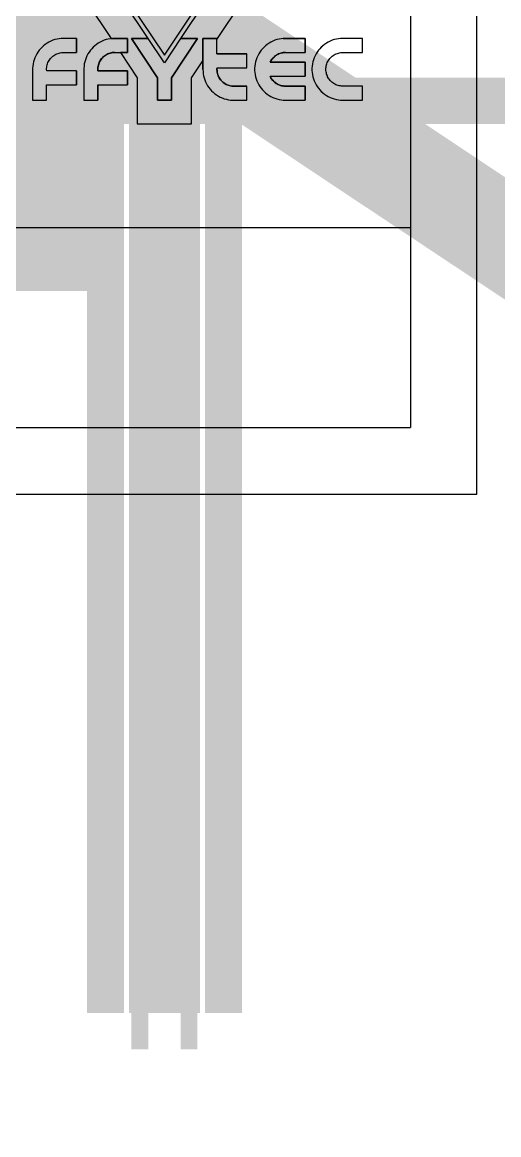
# Model space of a CAD drawing. Extents: x -0.42 to 4.47, y 1.12 to 4.63.
# Drawn here: x 3.607 to 3.941, y 1.121 to 1.899 of the extents above; entities that cross this region are included whole.
import ezdxf

# ---------------------------------------------------------------- set-up
doc = ezdxf.new("R2010")
doc.units = 0
doc.layers.get('0').update_dxf_attribs({"linetype": 'CONTINUOUS'})

msp = doc.modelspace()

# ---------------------------------------------------------------- linework, layer by layer
at = {"color": 7}
for points in [[(3.92562, 1.56903), (3.92562, 4.33632)], [(3.87903, 4.28974), (3.87903, 1.61561)], [(3.87903, 1.75538), (2.01553, 1.75538)], [(0.05886, 1.61561), (3.87903, 1.61561)], [(0.01227, 1.56903), (3.92562, 1.56903)]]:
    msp.add_lwpolyline(points, dxfattribs=at)
at = {"color": 7, "const_width": 1.415}
for points in [[(3.67289, 2.85345), (3.67289, 2.41864)], [(1.37457, 2.44348), (3.67289, 2.44348)], [(3.54865, 2.44348), (3.54865, 2.41864)], [(1.37457, 2.41864), (3.67289, 2.41864)]]:
    msp.add_lwpolyline(points, dxfattribs=at)
at = {"color": 5}
for points, const_width in [([(3.65264, 1.91343), (3.67857, 1.91343)], 1.415), ([(3.66994, 1.88744), (3.65264, 1.91343)], 1.415), ([(3.70691, 1.87086), (3.67857, 1.91343)], 1.415), ([(3.68211, 1.91343), (3.73171, 1.91343)], 1.415), ([(3.70691, 1.87617), (3.68211, 1.91343)], 1.415), ([(3.70691, 1.87617), (3.73171, 1.91343)], 1.415), ([(3.70691, 1.87086), (3.73525, 1.91343)], 1.415), ([(3.72595, 1.86051), (3.76118, 1.91343)], 1.415), ([(3.73525, 1.91343), (3.76118, 1.91343)], 1.415), ([(3.68377, 1.88792), (3.69555, 1.88792)], 1.415), ([(3.70201, 1.86051), (3.68377, 1.88792)], 1.415), ([(3.71181, 1.86051), (3.73005, 1.88792)], 1.415), ([(3.71827, 1.88792), (3.73005, 1.88792)], 1.415), ([(3.68787, 1.86051), (3.67612, 1.87816)], 1.415), ([(3.68787, 1.86051), (3.68787, 1.82812)], 1.415), ([(3.72595, 1.86051), (3.72595, 1.82812)], 1.415), ([(3.74137, 1.82869), (3.74137, 1.84046), (3.74581, 1.84046), (3.7476, 1.84035), (3.74905, 1.8398), (3.75, 1.83866), (3.75035, 1.83706), (3.7494, 1.83451), (3.74595, 1.83347), (3.74293, 1.83347), (3.74293, 1.82869), (3.74137, 1.82869)], 0.00000000621), ([(3.74597, 1.83486), (3.74811, 1.83542), (3.74875, 1.83701), (3.74837, 1.83827), (3.74739, 1.83897), (3.74594, 1.83907), (3.74293, 1.83907), (3.74293, 1.83486), (3.74597, 1.83486)], 0.00000000621), ([(3.76953, 1.82869), (3.76953, 1.84046), (3.77098, 1.84046), (3.77098, 1.83375), (3.7744, 1.83722), (3.77627, 1.83722), (3.77301, 1.83405), (3.7766, 1.82869), (3.77482, 1.82869), (3.772, 1.83305), (3.77098, 1.83207), (3.77098, 1.82869), (3.76953, 1.82869)], 0.00000000621), ([(3.79605, 1.8388), (3.79605, 1.84046), (3.7975, 1.84046), (3.7975, 1.8388), (3.79605, 1.8388)], 0.00000000621), ([(3.75772, 1.82974), (3.75617, 1.82878), (3.75458, 1.82849), (3.75242, 1.82918), (3.75166, 1.83094), (3.75195, 1.83208), (3.7527, 1.83291), (3.75374, 1.83339), (3.75502, 1.8336), (3.7576, 1.8341), (3.7572, 1.83572), (3.75555, 1.83621), (3.75404, 1.83585), (3.75333, 1.83459), (3.75191, 1.83478), (3.75255, 1.83625), (3.75382, 1.83711), (3.75576, 1.83741), (3.75753, 1.83715), (3.75854, 1.83651), (3.75899, 1.83552), (3.75906, 1.83419), (3.75906, 1.83226), (3.75915, 1.82971), (3.75952, 1.82869), (3.75801, 1.82869), (3.75772, 1.82974)], 0.00000000621), ([(3.7576, 1.83297), (3.75524, 1.83242), (3.75398, 1.83213), (3.75321, 1.83098), (3.75364, 1.83001), (3.75492, 1.82963), (3.75641, 1.82999), (3.75737, 1.83099), (3.7576, 1.83244), (3.7576, 1.83297)], 0.00000000621), ([(3.76687, 1.83181), (3.76829, 1.83163), (3.7671, 1.82933), (3.76474, 1.82849), (3.76192, 1.82964), (3.76086, 1.83292), (3.76132, 1.83534), (3.76271, 1.83689), (3.76475, 1.83741), (3.76702, 1.83671), (3.76815, 1.83471), (3.76675, 1.83449), (3.76604, 1.83579), (3.7648, 1.83622), (3.76303, 1.83544), (3.76234, 1.83296), (3.763, 1.83046), (3.76472, 1.82968), (3.76614, 1.8302), (3.76687, 1.83181)], 0.00000000621), ([(3.78331, 1.82974), (3.78177, 1.82878), (3.78017, 1.82849), (3.77801, 1.82918), (3.77726, 1.83094), (3.77754, 1.83208), (3.77829, 1.83291), (3.77933, 1.83339), (3.78062, 1.8336), (3.78319, 1.8341), (3.78279, 1.83572), (3.78115, 1.83621), (3.77964, 1.83585), (3.77892, 1.83459), (3.77751, 1.83478), (3.77814, 1.83625), (3.77942, 1.83711), (3.78135, 1.83741), (3.78313, 1.83715), (3.78413, 1.83651), (3.78458, 1.83552), (3.78466, 1.83419), (3.78466, 1.83226), (3.78475, 1.82971), (3.78511, 1.82869), (3.7836, 1.82869), (3.78331, 1.82974)], 0.00000000621), ([(3.78319, 1.83297), (3.78083, 1.83242), (3.77957, 1.83213), (3.7788, 1.83098), (3.77924, 1.83001), (3.78052, 1.82963), (3.78201, 1.82999), (3.78296, 1.83099), (3.78319, 1.83244), (3.78319, 1.83297)], 0.00000000621), ([(3.78663, 1.82798), (3.78804, 1.82777), (3.78853, 1.82682), (3.79, 1.82642), (3.79155, 1.82682), (3.79228, 1.82795), (3.79239, 1.8298), (3.79003, 1.82869), (3.78731, 1.82996), (3.78634, 1.833), (3.78678, 1.83525), (3.78806, 1.83685), (3.79004, 1.83741), (3.79253, 1.83619), (3.79253, 1.83722), (3.79386, 1.83722), (3.79386, 1.82984), (3.79345, 1.82702), (3.79217, 1.82571), (3.79, 1.82523), (3.78754, 1.82591), (3.78663, 1.82798)], 0.00000000621), ([(3.78783, 1.8331), (3.78849, 1.83065), (3.79016, 1.82988), (3.79184, 1.83065), (3.79251, 1.83306), (3.79182, 1.83542), (3.79014, 1.83621), (3.7885, 1.83543), (3.78783, 1.8331)], 0.00000000621), ([(3.79605, 1.83722), (3.7975, 1.83722), (3.7975, 1.82869), (3.79605, 1.82869), (3.79605, 1.83722)], 0.00000000621), ([(3.7997, 1.82869), (3.7997, 1.83722), (3.801, 1.83722), (3.801, 1.836), (3.80371, 1.83741), (3.80513, 1.83713), (3.8061, 1.8364), (3.80655, 1.83534), (3.80663, 1.83393), (3.80663, 1.82869), (3.80518, 1.82869), (3.80518, 1.83387), (3.80501, 1.8352), (3.80442, 1.83589), (3.80341, 1.83616), (3.80181, 1.83557), (3.80114, 1.83334), (3.80114, 1.82869), (3.7997, 1.82869)], 0.00000000621), ([(3.80858, 1.82798), (3.80999, 1.82777), (3.81048, 1.82682), (3.81195, 1.82642), (3.8135, 1.82682), (3.81423, 1.82795), (3.81434, 1.8298), (3.81198, 1.82869), (3.80925, 1.82996), (3.80829, 1.833), (3.80873, 1.83525), (3.81001, 1.83685), (3.81199, 1.83741), (3.81447, 1.83619), (3.81447, 1.83722), (3.81581, 1.83722), (3.81581, 1.82984), (3.8154, 1.82702), (3.81412, 1.82571), (3.81195, 1.82523), (3.80949, 1.82591), (3.80858, 1.82798)], 0.00000000621), ([(3.80978, 1.8331), (3.81044, 1.83065), (3.81211, 1.82988), (3.81378, 1.83065), (3.81446, 1.83306), (3.81376, 1.83542), (3.81209, 1.83621), (3.81045, 1.83543), (3.80978, 1.8331)], 0.00000000621), ([(3.62298, 1.67709), (3.6239, 1.68507), (3.62662, 1.68973), (3.63118, 1.69137), (3.63473, 1.69047), (3.63725, 1.68785), (3.63882, 1.6837), (3.63938, 1.67709), (3.63847, 1.66915), (3.63575, 1.66448), (3.63118, 1.66283), (3.62547, 1.66573), (3.62298, 1.67709)], 0.00000000621), ([(3.65411, 1.6633), (3.65411, 1.69126), (3.65744, 1.69126), (3.65744, 1.6633), (3.65411, 1.6633)], 0.00000000621), ([(3.62615, 1.67709), (3.6276, 1.66793), (3.63118, 1.66565), (3.63476, 1.66794), (3.63621, 1.67709), (3.63476, 1.68626), (3.63115, 1.68853), (3.62775, 1.68653), (3.62615, 1.67709)], 0.00000000621), ([(3.61495, 1.6633), (3.61495, 1.66721), (3.61846, 1.66721), (3.61846, 1.6633), (3.61495, 1.6633)], 0.00000000621), ([(3.64426, 1.6633), (3.64426, 1.66721), (3.64777, 1.66721), (3.64777, 1.6633), (3.64426, 1.6633)], 0.00000000621)]:
    msp.add_lwpolyline(points, dxfattribs=dict(at, const_width=const_width))
at = {"color": 9}
for points in [[(3.65264, 1.91343), (3.66968, 1.88784), (3.67118, 1.88795), (3.67269, 1.88796), (3.6736, 1.88792), (3.68114, 1.88792), (3.68114, 1.87816), (3.67612, 1.87816), (3.68787, 1.86051), (3.68787, 1.82812), (3.72595, 1.82812), (3.72595, 1.86051), (3.73388, 1.87242), (3.73388, 1.88792), (3.74369, 1.88792), (3.74369, 1.88716), (3.76118, 1.91343)], [(3.70201, 1.86051), (3.68377, 1.88792), (3.69555, 1.88792), (3.67857, 1.91343)], [(3.73525, 1.91343), (3.71827, 1.88792), (3.73005, 1.88792), (3.71181, 1.86051), (3.71181, 1.8448), (3.70201, 1.8448), (3.70201, 1.86051)]]:
    msp.add_lwpolyline(points, dxfattribs=at)
at = {"color": 1}
msp.add_lwpolyline([(3.68211, 1.91343), (3.70691, 1.87617), (3.73171, 1.91343), (3.68211, 1.91343)], dxfattribs=at)
at = {"color": 5}
for points in [[(3.6245, 1.86541), (3.62446, 1.86624), (3.62448, 1.86706), (3.62456, 1.86788), (3.62469, 1.86869), (3.62488, 1.86949), (3.62512, 1.87027), (3.62542, 1.87104), (3.62577, 1.87178), (3.62617, 1.8725), (3.62662, 1.87318), (3.62712, 1.87384), (3.62766, 1.87446), (3.62825, 1.87503), (3.62887, 1.87557), (3.62953, 1.87606), (3.63022, 1.87651), (3.63094, 1.8769), (3.63169, 1.87725), (3.63245, 1.87754), (3.63324, 1.87777), (3.63404, 1.87795), (3.63485, 1.87808), (3.63567, 1.87815), (3.63624, 1.87816), (3.64528, 1.87816), (3.64528, 1.88792), (3.63473, 1.88792), (3.63323, 1.88776), (3.63175, 1.8875), (3.63029, 1.88714), (3.62885, 1.88667), (3.62746, 1.88611), (3.6261, 1.88544), (3.6248, 1.88469), (3.62355, 1.88385), (3.62236, 1.88292), (3.62124, 1.88191), (3.62019, 1.88083), (3.61923, 1.87968), (3.61834, 1.87846), (3.61754, 1.87718), (3.61684, 1.87585), (3.61622, 1.87447), (3.61571, 1.87306), (3.61529, 1.87161), (3.61498, 1.87013), (3.61477, 1.86864), (3.61466, 1.86714), (3.61465, 1.86639), (3.61465, 1.8448), (3.62446, 1.8448), (3.62446, 1.8556), (3.64528, 1.8556), (3.64528, 1.86541), (3.6245, 1.86541)], [(3.64528, 1.88792), (3.64528, 1.87816)], [(3.6736, 1.88792), (3.67209, 1.88797), (3.67059, 1.88792), (3.66909, 1.88776), (3.6676, 1.8875), (3.66614, 1.88714), (3.66471, 1.88667), (3.66331, 1.88611), (3.66196, 1.88545), (3.66065, 1.88469), (3.65941, 1.88385), (3.65822, 1.88292), (3.6571, 1.88191), (3.65605, 1.88083), (3.65508, 1.87968), (3.6542, 1.87846), (3.6534, 1.87718), (3.65269, 1.87585), (3.65208, 1.87447), (3.65156, 1.87306), (3.65115, 1.87161), (3.65084, 1.87014), (3.65063, 1.86864), (3.65052, 1.86714), (3.65051, 1.86639)], [(3.67209, 1.87816), (3.68114, 1.87816), (3.68114, 1.88792), (3.6736, 1.88792), (3.67209, 1.88797), (3.67059, 1.88792), (3.66909, 1.88776), (3.6676, 1.8875), (3.66614, 1.88714), (3.66471, 1.88667), (3.66331, 1.88611), (3.66196, 1.88545), (3.66065, 1.88469), (3.65941, 1.88385), (3.65822, 1.88292), (3.6571, 1.88191), (3.65605, 1.88083), (3.65508, 1.87968), (3.6542, 1.87846), (3.6534, 1.87718), (3.65269, 1.87585), (3.65208, 1.87447), (3.65156, 1.87306), (3.65115, 1.87161), (3.65084, 1.87014), (3.65063, 1.86864), (3.65052, 1.86714), (3.65051, 1.86639), (3.65051, 1.8448), (3.66032, 1.8448), (3.66032, 1.8556), (3.68114, 1.8556), (3.68114, 1.86541), (3.66036, 1.86541), (3.66032, 1.86624), (3.66034, 1.86706), (3.66041, 1.86788), (3.66055, 1.86869), (3.66073, 1.86949), (3.66098, 1.87027), (3.66128, 1.87104), (3.66163, 1.87178), (3.66203, 1.8725), (3.66248, 1.87318), (3.66298, 1.87384), (3.66352, 1.87446), (3.6641, 1.87503), (3.66472, 1.87557), (3.66538, 1.87606), (3.66607, 1.87651), (3.6668, 1.8769), (3.66754, 1.87725), (3.66831, 1.87754), (3.6691, 1.87777), (3.6699, 1.87795), (3.67071, 1.87808), (3.67153, 1.87815), (3.67209, 1.87816)], [(3.6736, 1.88792), (3.68114, 1.88792)], [(3.68114, 1.88792), (3.68114, 1.87816)], [(3.73005, 1.88792), (3.71827, 1.88792), (3.70691, 1.87086), (3.69555, 1.88792), (3.68377, 1.88792), (3.70201, 1.86051), (3.70201, 1.8448), (3.71181, 1.8448), (3.71181, 1.86051), (3.73005, 1.88792)], [(3.73388, 1.86633), (3.73388, 1.88792)], [(3.76451, 1.87124), (3.76451, 1.87712), (3.74369, 1.87712), (3.74369, 1.88792), (3.73388, 1.88792), (3.73388, 1.86633), (3.73393, 1.86483), (3.73409, 1.86333), (3.73435, 1.86185), (3.73472, 1.86038), (3.73518, 1.85895), (3.73575, 1.85755), (3.73641, 1.8562), (3.73716, 1.8549), (3.738, 1.85365), (3.73893, 1.85246), (3.73994, 1.85134), (3.74102, 1.85029), (3.74218, 1.84932), (3.7434, 1.84844), (3.74467, 1.84764), (3.74601, 1.84693), (3.74738, 1.84632), (3.7488, 1.84581), (3.75025, 1.84539), (3.75172, 1.84508), (3.75321, 1.84487), (3.75396, 1.8448), (3.76451, 1.8448), (3.76451, 1.85456), (3.75547, 1.85456), (3.75465, 1.85459), (3.75383, 1.85467), (3.75302, 1.85482), (3.75222, 1.85502), (3.75144, 1.85527), (3.75068, 1.85558), (3.74994, 1.85594), (3.74923, 1.85635), (3.74855, 1.85681), (3.7479, 1.85731), (3.74729, 1.85786), (3.74672, 1.85846), (3.74619, 1.85909), (3.74571, 1.85975), (3.74527, 1.86045), (3.74489, 1.86117), (3.74455, 1.86192), (3.74427, 1.8627), (3.74404, 1.86349), (3.74387, 1.86429), (3.74376, 1.8651), (3.7437, 1.86592), (3.7437, 1.86674), (3.74373, 1.86731), (3.76451, 1.86731), (3.76451, 1.87124)], [(3.73388, 1.88792), (3.74369, 1.88792)], [(3.74369, 1.87712), (3.74369, 1.88792)], [(3.79313, 1.88792), (3.79162, 1.88797), (3.79012, 1.88792), (3.78862, 1.88776), (3.78713, 1.8875), (3.78567, 1.88714), (3.78424, 1.88667), (3.78284, 1.88611), (3.78149, 1.88545), (3.78018, 1.88469), (3.77893, 1.88385), (3.77775, 1.88292), (3.77663, 1.88191), (3.77558, 1.88083), (3.77461, 1.87968), (3.77373, 1.87846), (3.77293, 1.87718), (3.77222, 1.87585), (3.77161, 1.87447), (3.77109, 1.87306), (3.77068, 1.87161), (3.77036, 1.87014), (3.77015, 1.86864), (3.77005, 1.86714), (3.77005, 1.86563), (3.77015, 1.86413), (3.77036, 1.86264), (3.77068, 1.86117), (3.77109, 1.85972), (3.77161, 1.8583), (3.77222, 1.85692), (3.77293, 1.85559), (3.77373, 1.85432), (3.77461, 1.8531), (3.77558, 1.85194), (3.77663, 1.85086), (3.77775, 1.84985), (3.77893, 1.84892), (3.78018, 1.84808), (3.78149, 1.84733), (3.78284, 1.84667), (3.78424, 1.8461), (3.78567, 1.84564), (3.78713, 1.84527), (3.78862, 1.84501), (3.79012, 1.84485), (3.79162, 1.8448), (3.79162, 1.8448)], [(3.80549, 1.87129), (3.78092, 1.87129), (3.78129, 1.87203), (3.78171, 1.87273), (3.78217, 1.87341), (3.78269, 1.87405), (3.78324, 1.87466), (3.78384, 1.87522), (3.78447, 1.87574), (3.78514, 1.87622), (3.78585, 1.87665), (3.78658, 1.87702), (3.78733, 1.87735), (3.78811, 1.87762), (3.7889, 1.87784), (3.7897, 1.878), (3.79052, 1.87811), (3.79134, 1.87816), (3.79162, 1.87816), (3.80549, 1.87816), (3.80549, 1.88792), (3.79012, 1.88792), (3.78862, 1.88776), (3.78713, 1.8875), (3.78567, 1.88714), (3.78424, 1.88667), (3.78284, 1.88611), (3.78149, 1.88544), (3.78018, 1.88469), (3.77893, 1.88385), (3.77775, 1.88292), (3.77663, 1.88191), (3.77558, 1.88083), (3.77461, 1.87968), (3.77373, 1.87846), (3.77293, 1.87718), (3.77222, 1.87585), (3.77161, 1.87447), (3.77109, 1.87306), (3.77068, 1.87161), (3.77036, 1.87013), (3.77015, 1.86864), (3.77005, 1.86714), (3.77005, 1.86563), (3.77015, 1.86413), (3.77036, 1.86264), (3.77068, 1.86116), (3.77109, 1.85972), (3.77161, 1.8583), (3.77222, 1.85692), (3.77293, 1.85559), (3.77373, 1.85432), (3.77461, 1.8531), (3.77558, 1.85194), (3.77663, 1.85086), (3.77775, 1.84985), (3.77893, 1.84892), (3.78018, 1.84808), (3.78149, 1.84733), (3.78284, 1.84667), (3.78424, 1.8461), (3.78567, 1.84564), (3.78713, 1.84527), (3.78862, 1.84501), (3.79012, 1.84485), (3.79162, 1.8448), (3.80549, 1.8448), (3.80549, 1.85461), (3.79162, 1.85461), (3.7908, 1.85464), (3.78998, 1.85473), (3.78917, 1.85487), (3.78838, 1.85507), (3.78759, 1.85532), (3.78683, 1.85563), (3.78609, 1.85599), (3.78538, 1.8564), (3.7847, 1.85686), (3.78405, 1.85737), (3.78344, 1.85792), (3.78287, 1.85851), (3.78234, 1.85914), (3.78186, 1.8598), (3.78143, 1.8605), (3.78104, 1.86123), (3.78092, 1.86148), (3.80549, 1.86148), (3.80549, 1.87129)], [(3.79012, 1.88792), (3.80549, 1.88792)], [(3.80549, 1.88792), (3.80549, 1.87816)], [(3.83323, 1.88792), (3.83172, 1.88797), (3.83021, 1.88792), (3.82872, 1.88776), (3.82723, 1.8875), (3.82577, 1.88714), (3.82434, 1.88667), (3.82294, 1.88611), (3.82159, 1.88545), (3.82028, 1.88469), (3.81903, 1.88385), (3.81785, 1.88292), (3.81673, 1.88191), (3.81568, 1.88083), (3.81471, 1.87968), (3.81382, 1.87846), (3.81303, 1.87718), (3.81232, 1.87585), (3.81171, 1.87447), (3.81119, 1.87306), (3.81078, 1.87161), (3.81046, 1.87014), (3.81025, 1.86864), (3.81015, 1.86714), (3.81015, 1.86563), (3.81025, 1.86413), (3.81046, 1.86264), (3.81078, 1.86117), (3.81119, 1.85972), (3.81171, 1.8583), (3.81232, 1.85692), (3.81303, 1.85559), (3.81382, 1.85432), (3.81471, 1.8531), (3.81568, 1.85194), (3.81672, 1.85086), (3.81784, 1.84985), (3.81903, 1.84892), (3.82028, 1.84808), (3.82159, 1.84733), (3.82294, 1.84667), (3.82434, 1.8461), (3.82577, 1.84564), (3.82723, 1.84527), (3.82871, 1.84501), (3.83021, 1.84485), (3.83172, 1.8448), (3.83172, 1.8448)], [(3.84559, 1.88792), (3.83021, 1.88792), (3.82871, 1.88776), (3.82723, 1.8875), (3.82577, 1.88714), (3.82434, 1.88667), (3.82294, 1.88611), (3.82159, 1.88544), (3.82028, 1.88469), (3.81903, 1.88385), (3.81784, 1.88292), (3.81672, 1.88191), (3.81568, 1.88083), (3.81471, 1.87968), (3.81382, 1.87846), (3.81303, 1.87718), (3.81232, 1.87585), (3.81171, 1.87447), (3.81119, 1.87306), (3.81078, 1.87161), (3.81046, 1.87013), (3.81025, 1.86864), (3.81015, 1.86714), (3.81015, 1.86563), (3.81025, 1.86413), (3.81046, 1.86264), (3.81078, 1.86116), (3.81119, 1.85972), (3.81171, 1.8583), (3.81232, 1.85692), (3.81303, 1.85559), (3.81382, 1.85432), (3.81471, 1.8531), (3.81568, 1.85194), (3.81673, 1.85086), (3.81785, 1.84985), (3.81903, 1.84892), (3.82028, 1.84808), (3.82159, 1.84733), (3.82294, 1.84667), (3.82434, 1.8461), (3.82577, 1.84564), (3.82723, 1.84527), (3.82872, 1.84501), (3.83021, 1.84485), (3.83172, 1.8448), (3.84559, 1.8448), (3.84559, 1.85461), (3.83172, 1.85461), (3.8309, 1.85464), (3.83008, 1.85473), (3.82927, 1.85487), (3.82847, 1.85507), (3.82769, 1.85532), (3.82693, 1.85563), (3.82619, 1.85599), (3.82548, 1.8564), (3.8248, 1.85686), (3.82415, 1.85737), (3.82354, 1.85792), (3.82297, 1.85851), (3.82244, 1.85914), (3.82196, 1.8598), (3.82152, 1.8605), (3.82114, 1.86123), (3.82102, 1.86148), (3.8207, 1.86224), (3.82044, 1.86302), (3.82023, 1.86381), (3.82008, 1.86462), (3.81998, 1.86544), (3.81995, 1.86626), (3.81997, 1.86708), (3.82004, 1.8679), (3.82018, 1.86871), (3.82037, 1.86951), (3.82061, 1.87029), (3.82091, 1.87106), (3.82126, 1.8718), (3.82167, 1.87252), (3.82212, 1.8732), (3.82262, 1.87386), (3.82316, 1.87447), (3.82375, 1.87505), (3.82437, 1.87558), (3.82503, 1.87607), (3.82572, 1.87652), (3.82644, 1.87691), (3.82719, 1.87725), (3.82796, 1.87754), (3.82875, 1.87778), (3.82955, 1.87796), (3.83036, 1.87808), (3.83118, 1.87815), (3.83172, 1.87816), (3.84559, 1.87816), (3.84559, 1.88792)], [(3.67209, 1.87816), (3.67127, 1.87813), (3.67045, 1.87805), (3.66964, 1.8779), (3.66885, 1.8777), (3.66807, 1.87745), (3.6673, 1.87714), (3.66656, 1.87678), (3.66585, 1.87637), (3.66517, 1.87591), (3.66452, 1.87541), (3.66391, 1.87486), (3.66334, 1.87426), (3.66281, 1.87364), (3.66233, 1.87297), (3.6619, 1.87227), (3.66151, 1.87155), (3.66118, 1.8708), (3.66089, 1.87002), (3.66067, 1.86923), (3.6605, 1.86843), (3.66038, 1.86762), (3.66033, 1.8668), (3.66033, 1.86598), (3.66036, 1.86541)], [(3.67209, 1.87816), (3.68114, 1.87816)], [(3.74369, 1.87712), (3.76451, 1.87712)], [(3.76451, 1.86731), (3.76451, 1.87712)], [(3.79162, 1.87816), (3.7908, 1.87813), (3.78998, 1.87805), (3.78917, 1.8779), (3.78838, 1.8777), (3.78759, 1.87745), (3.78683, 1.87714), (3.78609, 1.87678), (3.78538, 1.87637), (3.7847, 1.87591), (3.78405, 1.87541), (3.78344, 1.87486), (3.78287, 1.87426), (3.78234, 1.87364), (3.78186, 1.87297), (3.78143, 1.87227), (3.78104, 1.87155), (3.78092, 1.87129)], [(3.79162, 1.87816), (3.80549, 1.87816)], [(3.76451, 1.86731), (3.76451, 1.87124)], [(3.78092, 1.87129), (3.80549, 1.87129)], [(3.80549, 1.87129), (3.80549, 1.86148)], [(3.64528, 1.86541), (3.64528, 1.86148)], [(3.64528, 1.86541), (3.64528, 1.8556)], [(3.65051, 1.86639), (3.65051, 1.8448)], [(3.66036, 1.86541), (3.68114, 1.86541)], [(3.68114, 1.86541), (3.68114, 1.86148)], [(3.68114, 1.86541), (3.68114, 1.8556)], [(3.73388, 1.86633), (3.73393, 1.86483), (3.73409, 1.86333), (3.73435, 1.86185), (3.73472, 1.86038), (3.73518, 1.85895), (3.73575, 1.85755), (3.73641, 1.8562), (3.73716, 1.8549), (3.738, 1.85365), (3.73893, 1.85246), (3.73994, 1.85134), (3.74102, 1.85029), (3.74218, 1.84932), (3.7434, 1.84844), (3.74467, 1.84764), (3.74601, 1.84693), (3.74738, 1.84632), (3.7488, 1.84581), (3.75025, 1.84539), (3.75172, 1.84508), (3.75321, 1.84487), (3.75471, 1.84476), (3.75622, 1.84476), (3.75697, 1.8448)], [(3.74373, 1.86731), (3.74369, 1.86649), (3.74371, 1.86566), (3.74379, 1.86485), (3.74392, 1.86403), (3.74411, 1.86323), (3.74435, 1.86245), (3.74465, 1.86168), (3.745, 1.86094), (3.7454, 1.86022), (3.74585, 1.85954), (3.74635, 1.85888), (3.74689, 1.85826), (3.74748, 1.85769), (3.7481, 1.85715), (3.74876, 1.85666), (3.74945, 1.85621), (3.75017, 1.85582), (3.75092, 1.85548), (3.75169, 1.85518), (3.75247, 1.85495), (3.75327, 1.85477), (3.75409, 1.85464), (3.75491, 1.85457), (3.75547, 1.85456)], [(3.74373, 1.86731), (3.76451, 1.86731)], [(3.78092, 1.86148), (3.80549, 1.86148)], [(3.78092, 1.86148), (3.78129, 1.86075), (3.78171, 1.86004), (3.78217, 1.85936), (3.78269, 1.85872), (3.78324, 1.85812), (3.78384, 1.85755), (3.78447, 1.85703), (3.78514, 1.85655), (3.78585, 1.85613), (3.78658, 1.85575), (3.78733, 1.85542), (3.78811, 1.85515), (3.7889, 1.85493), (3.7897, 1.85477), (3.79052, 1.85466), (3.79134, 1.85462), (3.79162, 1.85461)], [(3.66032, 1.8556), (3.68114, 1.8556)], [(3.66032, 1.8556), (3.66032, 1.8448)], [(3.70201, 1.86051), (3.70201, 1.8448)], [(3.71181, 1.86051), (3.71181, 1.8448)], [(3.75547, 1.85456), (3.76451, 1.85456)], [(3.76451, 1.8448), (3.76451, 1.85456)], [(3.79162, 1.85461), (3.80549, 1.85461)], [(3.80549, 1.85461), (3.80549, 1.8448)], [(3.65051, 1.8448), (3.66032, 1.8448)], [(3.70201, 1.8448), (3.71181, 1.8448)], [(3.75396, 1.8448), (3.76451, 1.8448)], [(3.79162, 1.8448), (3.80549, 1.8448)]]:
    msp.add_lwpolyline(points, dxfattribs=at)

doc.saveas('drawing.dxf')
